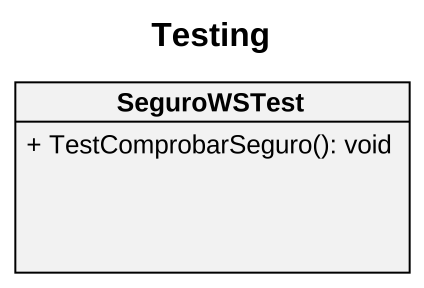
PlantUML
@startuml
title Testing
hide circle
hide empty members
skinparam classAttributeIconSize 0
class SeguroWSTest {
  + TestComprobarSeguro(): void
}
@enduml
